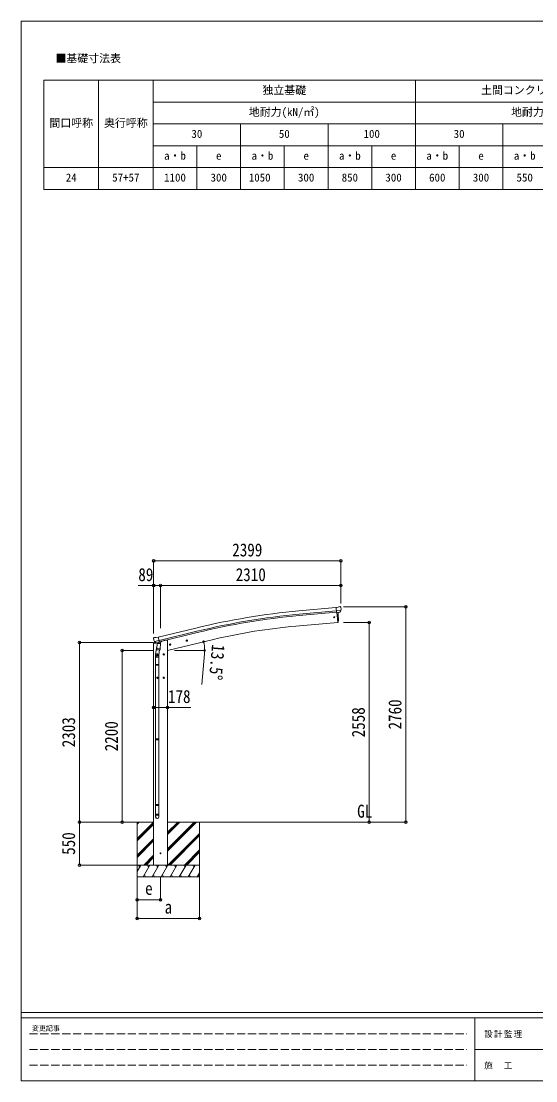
# Model space of a CAD drawing. Units: millimetres at full size, sheet at 1:35, with parts at other scales. Extents: x -9783 to 9892, y -6828 to 6752.
# Drawn here: x -9783 to -3190, y -6828 to 6752 of the extents above; entities that cross this region are included whole.
import ezdxf
from ezdxf.enums import TextEntityAlignment as Align

# ---------------------------------------------------------------- set-up
doc = ezdxf.new("R2010")
doc.units = ezdxf.units.MM
doc.header["$LTSCALE"] = 35
doc.header["$PDMODE"] = 32
doc.header["$PDSIZE"] = 35
doc.linetypes.add('DASHED3', pattern=[4, 3, -1])
for name, color, linetype, lineweight in [('0-0_0', 7, 'Continuous', 9), ('0-1_本体', 4, 'Continuous', 9), ('0-2_部品', 7, 'Continuous', 9), ('0-A_寸法', 6, 'Continuous', 9), ('1-0_FRAME', 7, 'Continuous', 18), ('F-0_240', 7, 'Continuous', 9)]:
    doc.layers.add(name, color=color, linetype=linetype, lineweight=lineweight)
doc.styles.add('ＭＳ ゴシック', font='')
doc.styles.get('ＭＳ ゴシック').set_extended_font_data('MS Gothic')

msp = doc.modelspace()

# ---------------------------------------------------------------- linework, layer by layer
at = {"layer": '0-0_0', "color": 6}
for p, q in [((-4854.36, -3512.82), (-4854.36, -752.82)), ((-5323.38, -954.82), (-5323.38, -3512.82))]:
    msp.add_line(p, q, dxfattribs=at)
at = {"layer": '0-0_0'}
for p, q in [((-8683.15, -3512.87), (-8086.27, -3512.87)), ((-8297.27, -3540.2), (-8269.88, -3512.82)), ((-8297.27, -3526.06), (-8284.03, -3512.82)), ((-8297.27, -3512.87), (-8297.27, -4212.82)), ((-8297.27, -3724.05), (-8086.27, -3513.05)), ((-8297.27, -3738.19), (-8086.27, -3527.19)), ((-7908.27, -3883.83), (-7537.25, -3512.82)), ((-7908.27, -3855.55), (-7565.53, -3512.82)), ((-7908.27, -3869.69), (-7551.39, -3512.82)), ((-7908.27, -3671.7), (-7749.38, -3512.82)), ((-7908.27, -3657.56), (-7763.53, -3512.82)), ((-7908.27, -3643.42), (-7777.67, -3512.82)), ((-7908.27, -3512.87), (-5321.81, -3512.87)), ((-7497.27, -3512.82), (-7497.27, -4212.82)), ((-8297.27, -3752.33), (-8086.27, -3541.34)), ((-7903.41, -4062.82), (-7497.27, -3656.68)), ((-8297.27, -3936.18), (-8086.27, -3725.18)), ((-8297.27, -3950.32), (-8086.27, -3739.32)), ((-8297.27, -3964.47), (-8086.27, -3753.47)), ((-7889.26, -4062.82), (-7497.27, -3670.82)), ((-7875.12, -4062.82), (-7497.27, -3684.97)), ((-8211.77, -4062.82), (-8086.27, -3937.31)), ((-7691.27, -4062.82), (-7497.27, -3868.81)), ((-7677.13, -4062.82), (-7497.27, -3882.96)), ((-7662.99, -4062.82), (-7497.27, -3897.1)), ((-7497.27, -4062.82), (-8297.27, -4062.82)), ((-8297.27, -4146.65), (-8248.86, -4062.82)), ((-8263.87, -4088.8), (-8278.87, -4062.82)), ((-8220, -4212.82), (-8133.4, -4062.82)), ((-8197.63, -4062.82), (-8086.27, -3951.46)), ((-8183.49, -4062.82), (-8086.27, -3965.6)), ((-8148.4, -4088.8), (-8163.4, -4062.82)), ((-8104.53, -4212.82), (-8017.93, -4062.82)), ((-7908.27, -4062.82), (-8086.27, -4062.82)), ((-8032.93, -4088.8), (-8047.93, -4062.82)), ((-7989.06, -4212.82), (-7902.46, -4062.82)), ((-7917.46, -4088.8), (-7932.46, -4062.82)), ((-7873.59, -4212.82), (-7786.99, -4062.82)), ((-7801.99, -4088.8), (-7816.99, -4062.82)), ((-7758.12, -4212.82), (-7671.52, -4062.82)), ((-7701.52, -4062.82), (-7686.52, -4088.8)), ((-7642.65, -4212.82), (-7556.05, -4062.82)), ((-7571.05, -4088.8), (-7586.05, -4062.82)), ((-8205, -4186.84), (-8190, -4212.82)), ((-8089.53, -4186.84), (-8074.53, -4212.82)), ((-7974.06, -4186.84), (-7959.06, -4212.82)), ((-7858.59, -4186.84), (-7843.59, -4212.82)), ((-7743.12, -4186.84), (-7728.12, -4212.82)), ((-7627.65, -4186.84), (-7612.65, -4212.82)), ((-7527.18, -4212.82), (-7497.27, -4161.01)), ((-7512.18, -4186.84), (-7497.27, -4212.67)), ((-8297.27, -4212.82), (-7497.27, -4212.82))]:
    msp.add_line(p, q, dxfattribs=at)
msp.add_circle((-7997.27, -3912.82), 5, dxfattribs=at)
at = {"layer": '0-1_本体'}
for p, q in [((-6227.25, -806.27), (-5749.94, -762.95)), ((-6223.34, -849.3), (-5746.22, -806)), ((-6221.82, -866.02), (-5744.55, -822.7)), ((-5737.25, -825.88), (-5726, -954.49)), ((-8026.8, -1142.67), (-7543.95, -1025.1)), ((-7533.72, -1067.09), (-8016.73, -1184.59)), ((-8012.79, -1201.01), (-7529.75, -1083.39)), ((-5726, -954.49), (-6263.93, -1001.56)), ((-7984.27, -1195.31), (-7932.27, -1182.82)), ((-7908.27, -1182.82), (-7932.27, -1182.82)), ((-7320.17, -1171.63), (-7908.27, -1312.82)), ((-7908.27, -1182.82), (-7908.27, -4062.82)), ((-8086.27, -4062.82), (-8086.27, -1226.26))]:
    msp.add_line(p, q, dxfattribs=at)
at = {"layer": '0-1_本体', "color": 6}
msp.add_line((-7908.27, -2043), (-8086.27, -2043), dxfattribs=at)
at = {"layer": '0-1_本体'}
for centre, radius, start, end in [((-5413.23, -9774.84), 9005.44, 95.18612, 103.68612), ((-5413.23, -9774.84), 8962.23, 95.18612, 103.68612), ((-5413.23, -9774.84), 8945.44, 95.18612, 103.68612), ((-5617.67, -8379.96), 7406.65, 95.00571, 103.2889)]:
    msp.add_arc(centre, radius, start, end, dxfattribs=at)
at = {"layer": '0-2_部品'}
for p, q in [((-5723.31, -759.52), (-5749.88, -761.84)), ((-5744.22, -826.5), (-5749.88, -761.84)), ((-5687.01, -801.81), (-5745.93, -806.96)), ((-5723.31, -759.52), (-5711.59, -752.75)), ((-5696.69, -751.16), (-5710.35, -752.36)), ((-5698.26, -821.29), (-5687.33, -802.35)), ((-5687.55, -756.92), (-5693.04, -752.32)), ((-5686.49, -758.96), (-5686.37, -760.3)), ((-5734.26, -825.63), (-5744.22, -826.5)), ((-5726.2, -952.21), (-5737.25, -825.88)), ((-5700.65, -822.69), (-5708.36, -823.36)), ((-5725.95, -954.98), (-5726.2, -952.21)), ((-5723.34, -954.59), (-5725.95, -954.98)), ((-8088.83, -1226.88), (-8047.13, -1216.87)), ((-8088.83, -1219.99), (-8088.83, -1226.88)), ((-8088.09, -1159.28), (-8087.81, -1160.43)), ((-8083.87, -1150.7), (-8087.73, -1157)), ((-8061.14, -1210.98), (-8086.53, -1217.07)), ((-8080.77, -1148.45), (-8067.59, -1145.29)), ((-8074.03, -1199.58), (-8016.53, -1185.78)), ((-8057.18, -1214.49), (-8073.56, -1200)), ((-8053.03, -1147.96), (-8066.29, -1145.26)), ((-8054.47, -1215.06), (-8046.95, -1213.25)), ((-8053.72, -1214.6), (-8052.19, -1214.23)), ((-8053.03, -1147.96), (-8027.1, -1141.74)), ((-8052.19, -1214.23), (-8015.49, -1205.42)), ((-8050.35, -1214.46), (-8050.41, -1215.2)), ((-8049.65, -1216.24), (-8023.84, -1222.68)), ((-8042.73, -1221.59), (-8047.41, -1288.42)), ((-7997.04, -1224.78), (-8042.73, -1221.59)), ((-8040.96, -1218.41), (-8041.19, -1221.7)), ((-8021.44, -1207.24), (-8022.46, -1221.85)), ((-8015.49, -1205.42), (-8013.96, -1205.05)), ((-8012.41, -1202.95), (-8011.46, -1203.02)), ((-8011.46, -1203.02), (-7998.15, -1218.33)), ((-8007.52, -1207.36), (-7988.11, -1202.7)), ((-7998.15, -1218.33), (-7998.59, -1224.67)), ((-7984.27, -1194.07), (-7984.27, -1197.84)), ((-7670.76, -1189.06), (-7651.31, -1184.39)), ((-7666.2, -1181.28), (-7668.33, -1188.47)), ((-7658.9, -1179.53), (-7666.2, -1181.28)), ((-7658.7, -1196.45), (-7663.37, -1177)), ((-7653.74, -1184.97), (-7658.9, -1179.53)), ((-7655.87, -1192.17), (-7653.74, -1184.97)), ((-8045.67, -1263.66), (-8061.59, -1359.83)), ((-8048.27, -1300.89), (-8047.39, -1288.43)), ((-8047.87, -1302.25), (-8047.87, -1302.25)), ((-8001.72, -1291.62), (-8047.41, -1288.42)), ((-8046.42, -1303.03), (-8004.72, -1305.94)), ((-8037.27, -1355.56), (-8043.77, -1359.31)), ((-8037.27, -1373.06), (-8037.27, -1353.06)), ((-8030.77, -1359.31), (-8037.27, -1355.56)), ((-8010.15, -1305.57), (-8020.88, -1369.15)), ((-8001.73, -1291.62), (-8002.62, -1304.32)), ((-8001.72, -1291.62), (-7997.04, -1224.78)), ((-7957.27, -1355.56), (-7963.77, -1359.31)), ((-7957.27, -1373.06), (-7957.27, -1353.06)), ((-7950.77, -1359.31), (-7957.27, -1355.56)), ((-7884.69, -1240.42), (-7865.24, -1235.75)), ((-7880.13, -1232.64), (-7882.27, -1239.84)), ((-7872.84, -1230.89), (-7880.13, -1232.64)), ((-7872.63, -1247.81), (-7877.3, -1228.36)), ((-7867.67, -1236.33), (-7872.84, -1230.89)), ((-7869.8, -1243.53), (-7867.67, -1236.33)), ((-8063.74, -1396.99), (-8063.74, -1362.64)), ((-8017.74, -1396.99), (-8063.74, -1396.99)), ((-8063.74, -1492.99), (-8062.74, -1490.99)), ((-8017.74, -1492.99), (-8063.74, -1492.99)), ((-8018.74, -1490.99), (-8062.74, -1490.99)), ((-8061.74, -1396.99), (-8061.74, -1490.99)), ((-8027.27, -1363.06), (-8047.27, -1363.06)), ((-8043.77, -1359.31), (-8043.77, -1366.82)), ((-8043.77, -1366.82), (-8037.27, -1370.57)), ((-8019.74, -1396.99), (-8019.74, -1490.99)), ((-8017.74, -1492.99), (-8018.74, -1490.99)), ((-8017.74, -1362.33), (-8017.74, -1396.99)), ((-8017.74, -1492.99), (-8017.74, -1500.99)), ((-7947.27, -1363.06), (-7967.27, -1363.06)), ((-7963.77, -1359.31), (-7963.77, -1366.82)), ((-7963.77, -1366.82), (-7957.27, -1370.57)), ((-8017.74, -1500.99), (-8063.74, -1500.99)), ((-8018.74, -1502.99), (-8062.74, -1502.99)), ((-8061.74, -1502.99), (-8061.74, -2447.18)), ((-8019.74, -1502.99), (-8019.74, -2447.18)), ((-8017.74, -1500.99), (-8018.74, -1502.99)), ((-8027.27, -1663.06), (-8047.27, -1663.06)), ((-8037.27, -1655.56), (-8043.77, -1659.31)), ((-8043.77, -1659.31), (-8043.77, -1666.82)), ((-8043.77, -1666.82), (-8037.27, -1670.57)), ((-8037.27, -1673.06), (-8037.27, -1653.06)), ((-8030.77, -1659.31), (-8037.27, -1655.56)), ((-7947.27, -1663.06), (-7967.27, -1663.06)), ((-7957.27, -1655.56), (-7963.77, -1659.31)), ((-7963.77, -1659.31), (-7963.77, -1666.82)), ((-7963.77, -1666.82), (-7957.27, -1670.57)), ((-7957.27, -1673.06), (-7957.27, -1653.06)), ((-7950.77, -1659.31), (-7957.27, -1655.56)), ((-8063.74, -2449.18), (-8062.74, -2447.18)), ((-8017.74, -2449.18), (-8063.74, -2449.18)), ((-8017.74, -2457.18), (-8063.74, -2457.18)), ((-8018.74, -2447.18), (-8062.74, -2447.18)), ((-8018.74, -2459.18), (-8062.74, -2459.18)), ((-8061.74, -2459.18), (-8061.74, -3287.36)), ((-8019.74, -2459.18), (-8019.74, -3287.36)), ((-8017.74, -2449.18), (-8018.74, -2447.18)), ((-8017.74, -2457.18), (-8018.74, -2459.18)), ((-8017.74, -2449.18), (-8017.74, -2457.18)), ((-8063.74, -3289.36), (-8062.74, -3287.36)), ((-8017.74, -3289.36), (-8063.74, -3289.36)), ((-8017.74, -3297.36), (-8063.74, -3297.36)), ((-8018.74, -3287.36), (-8062.74, -3287.36)), ((-8018.74, -3299.36), (-8062.74, -3299.36)), ((-8061.74, -3299.36), (-8061.74, -3409.37)), ((-8019.74, -3299.36), (-8019.74, -3409.37)), ((-8017.74, -3289.36), (-8018.74, -3287.36)), ((-8017.74, -3297.36), (-8018.74, -3299.36)), ((-8017.74, -3289.36), (-8017.74, -3297.36)), ((-8063.74, -3443.51), (-8063.74, -3409.37)), ((-8017.74, -3409.37), (-8063.74, -3409.37)), ((-8017.74, -3443.51), (-8017.74, -3409.37))]:
    msp.add_line(p, q, dxfattribs=at)
for points in [[(-5686.94, -801.17), (-5687.23, -802.16), (-5687.33, -802.35)], [(-5734.26, -825.63), (-5733.99, -825.7), (-5708.61, -823.48), (-5708.36, -823.36)], [(-5720.8, -951.75), (-5719.96, -926.13), (-5719.76, -899.63), (-5720.24, -873.14), (-5721.38, -846.67), (-5722.88, -824.71)], [(-8074.31, -1199.01), (-8073.72, -1199.85), (-8073.56, -1200)], [(-8021.67, -1207.19), (-8021.91, -1207.34), (-8046.68, -1213.28), (-8046.95, -1213.25)], [(-8021.67, -1207.19), (-8011.95, -1204.85), (-8027.1, -1141.74)], [(-7668.33, -1188.47), (-7663.17, -1193.92), (-7655.87, -1192.17)], [(-7882.27, -1239.84), (-7877.1, -1245.28), (-7869.8, -1243.53)], [(-8063.74, -1492.99), (-8063.74, -1500.99), (-8062.74, -1502.99)], [(-8037.27, -1370.57), (-8030.77, -1366.82), (-8030.77, -1359.31)], [(-7957.27, -1370.57), (-7950.77, -1366.82), (-7950.77, -1359.31)], [(-8037.27, -1670.57), (-8030.77, -1666.82), (-8030.77, -1659.31)], [(-7957.27, -1670.57), (-7950.77, -1666.82), (-7950.77, -1659.31)], [(-8063.74, -2449.18), (-8063.74, -2457.18), (-8062.74, -2459.18)], [(-8063.74, -3289.36), (-8063.74, -3297.36), (-8062.74, -3299.36)]]:
    msp.add_lwpolyline(points, dxfattribs=at)
for centre, radius in [((-5772.1, -887.36), 6.5), ((-7661.03, -1186.72), 8.5), ((-7661.03, -1186.72), 7.7), ((-7661.03, -1186.72), 6.5), ((-8037.27, -1363.06), 8.5), ((-8037.27, -1363.06), 7.7), ((-8037.27, -1363.06), 6.5), ((-7957.27, -1363.06), 8.5), ((-7957.27, -1363.06), 7.7), ((-7957.27, -1363.06), 6.5), ((-7874.97, -1238.08), 8.5), ((-7874.97, -1238.08), 7.7), ((-7874.97, -1238.08), 6.5), ((-8037.27, -1663.06), 8.5), ((-8037.27, -1663.06), 7.7), ((-8037.27, -1663.06), 6.5), ((-7957.27, -1663.06), 8.5), ((-7957.27, -1663.06), 7.7), ((-7957.27, -1663.06), 6.5)]:
    msp.add_circle(centre, radius, dxfattribs=at)
at = {"layer": '0-2_部品', "color": 4}
msp.add_circle((-7997.27, -3912.82), 4.5, dxfattribs=at)
at = {"layer": '0-2_部品'}
for centre, radius, start, end in [((-5710.09, -755.35), 3, 95, 120), ((-5696.25, -756.15), 5, 50.00648, 94.99352), ((-5888, -777.94), 202.4, 353.4085, 5), ((-5723.78, -951.62), 3, 278.50322, 357.46219), ((-8085.83, -1219.99), 3, 103.5, 180), ((-7891.01, -1113.18), 202.4, 193.5, 205.09125), ((-8079.61, -1153.31), 5, 103.5, 148.5), ((-8066.89, -1148.2), 3, 78.5, 103.5), ((-8053.84, -1214.11), 0.5, 248.23754, 283.5), ((-8050.85, -1214.42), 0.5, 356, 103.5), ((-8049.41, -1215.27), 1, 176, 256), ((-8023.48, -1221.71), 1.03, 250.03897, 351.96569), ((-8020.84, -1207.33), 0.604, 100.59842, 172.20595), ((-8014.08, -1204.57), 0.5, 283.5, 318.76246), ((-7989.27, -1197.84), 5, 283.5, 0), ((-8046.32, -1301.06), 1.95, 175.04017, 217.47766), ((-8046.28, -1301.03), 2, 217.40962, 266), ((-8004.59, -1303.95), 2, 266, 349.46843), ((-8033.74, -1362.64), 30, 177.45142, 180)]:
    msp.add_arc(centre, radius, start, end, dxfattribs=at)
for centre, major_axis, ratio, start_param, end_param in [((-5682.16, -754.91), (-15.35, 3.44), 0.101033, 5.97514262, 5.97537366), ((-5689.48, -759.21), (2.71, -1.31), 0.997474, 0.53665673, 1.32256522), ((-5700.92, -819.7), (1.62, -2.54), 0.997631, 5.80419048, 5.89294842), ((-5700.99, -819.59), (-3.5, 2.17), 0.650902, 2.11455212, 2.18736272), ((-5700.86, -819.78), (1.62, -2.54), 0.997631, 5.96575902, 6.76218013), ((-8085.17, -1158.56), (-1.57, -2.57), 0.99628, 4.71238898, 5.49965061), ((-8055.2, -1212.24), (-0.73, -2.92), 0.997631, 5.80419048, 6.60061159), ((-8055.14, -1212.01), (2.63, 3.16), 0.650902, 4.09582259, 4.16863319), ((-8055.17, -1212.14), (-0.73, -2.92), 0.997631, 0.39023689, 0.47899483), ((-8040.74, -1362.33), (23, 0), 0.996195, 2.55602575, 6.56630284), ((-8040.74, -1362.33), (21, 0), 0.996195, 2.93491471, 5.95123941), ((-8040.74, -3441.76), (-23, 0), 0.996195, 3.14159265, 6.28318531), ((-8040.74, -3443.51), (-23, 0), 0.996195, 3.14159265, 6.28318531), ((-8040.74, -3443.51), (0, -23.43), 0.981806, 4.71238898, 7.85398163)]:
    msp.add_ellipse(centre, major_axis=major_axis, ratio=ratio, start_param=start_param, end_param=end_param, dxfattribs=at)
msp.add_ellipse((-8040.74, -3443.51), major_axis=(21, 0), ratio=0.996195, dxfattribs=at)
at = {"layer": '0-A_寸法'}
for p, q in [((-8086.27, -164.46), (-5687.27, -164.46)), ((-5687.27, -164.46), (-5687.27, -481.08)), ((-8086.27, -481.08), (-8086.27, -1093.31)), ((-8086.27, -481.08), (-7997.27, -481.08)), ((-7997.27, -481.08), (-7997.27, -1028.93)), ((-7997.27, -481.08), (-5687.27, -481.08)), ((-5687.27, -481.08), (-5687.27, -710.09)), ((-4854.36, -752.82), (-5652.2, -752.82)), ((-5323.38, -954.82), (-5652.2, -954.82)), ((-9035.84, -3512.82), (-9035.84, -1209.82)), ((-9035.84, -1209.82), (-8090.76, -1209.82)), ((-8487.87, -3512.82), (-8487.87, -1312.82)), ((-8487.87, -1312.82), (-8090.76, -1312.82)), ((-7818.77, -1312.82), (-7431.91, -1312.82)), ((-7434.77, -1355.28), (-7469.13, -1747.78)), ((-7908.27, -2043), (-7608.27, -2043)), ((-9035.84, -3512.82), (-8307.73, -3512.82)), ((-9035.84, -4062.82), (-9035.84, -3512.82)), ((-5323.38, -3512.82), (-5652.2, -3512.82)), ((-4854.36, -3512.82), (-5323.38, -3512.82)), ((-9035.84, -4062.82), (-8307.73, -4062.82)), ((-8297.52, -4749.19), (-8297.52, -4220.24)), ((-8297.52, -4509.21), (-8297.52, -4220.24)), ((-7997.27, -4509.21), (-7997.27, -4220.24)), ((-7497.52, -4749.19), (-7497.52, -4220.24)), ((-7997.27, -4509.21), (-8297.52, -4509.21)), ((-8297.52, -4749.19), (-7497.52, -4749.19))]:
    msp.add_line(p, q, dxfattribs=at)
msp.add_lwpolyline([(-8086.27, -164.46), (-8086.27, -481.08), (-8286.27, -481.08)], dxfattribs=at)
for centre in [(-7446.36, -1199.17), (-7432.91, -1312.82)]:
    msp.add_circle(centre, 10.62, dxfattribs=at)
for start, end in [(0, 13.5), (354.99678, 0)]:
    msp.add_arc((-7919.77, -1312.82), 486.86, start, end, dxfattribs=at)
for p in [(-8086.27, -164.46), (-5687.27, -164.46), (-8086.27, -481.08), (-7997.27, -481.08), (-5687.27, -481.08), (-4854.36, -752.82), (-5323.38, -954.82), (-9035.84, -1209.82), (-8487.87, -1312.82), (-8086.27, -2043), (-7908.27, -2043), (-9035.84, -3512.82), (-8487.87, -3512.82), (-5323.38, -3512.82), (-4854.36, -3512.82), (-9035.84, -4062.82), (-8297.52, -4509.21), (-7997.27, -4509.21), (-8297.52, -4749.19), (-7497.52, -4749.19)]:
    msp.add_point(p, dxfattribs=at)
at = {"layer": '1-0_FRAME'}
for p, q in [((-9492.16, 5995.98), (-1372.16, 5995.98)), ((-9492.16, 5995.98), (-9492.16, 4595.98)), ((-8792.16, 5995.98), (-8792.16, 4595.98)), ((-4732.16, 5995.98), (-4732.16, 4595.98)), ((-8092.16, 5715.98), (-1372.16, 5715.98)), ((-8092.16, 5435.98), (-1372.16, 5435.98)), ((-3612.16, 5435.98), (-3612.16, 4595.98)), ((-8092.16, 5155.98), (-1372.16, 5155.98))]:
    msp.add_line(p, q, dxfattribs=at)
for points in [[(-8092.16, 5995.98), (-8092.16, 5715.98), (-8092.16, 4875.98), (-8092.16, 4595.98)], [(-6972.16, 5435.98), (-6972.16, 5155.98), (-6972.16, 4595.98)], [(-5852.16, 5435.98), (-5852.16, 5155.98), (-5852.16, 4595.98)], [(-7532.16, 5155.98), (-7532.16, 4875.98), (-7532.16, 4595.98)], [(-6412.16, 5155.98), (-6412.16, 4875.98), (-6412.16, 4595.98)], [(-5292.16, 5155.98), (-5292.16, 4875.98), (-5292.16, 4595.98)], [(-4172.16, 5155.98), (-4172.16, 4875.98), (-4172.16, 4595.98)], [(-9492.16, 4875.98), (-8092.16, 4875.98), (-1372.16, 4875.98)], [(-9492.16, 4595.98), (-8792.16, 4595.98), (-4732.16, 4595.98), (-2492.16, 4595.98), (-1372.16, 4595.98)]]:
    msp.add_lwpolyline(points, dxfattribs=at)
at = {"layer": 'F-0_240', "color": 5}
for p, q in [((-9783.03, 6751.9), (-9783.03, -6828.1)), ((-9783.03, 6751.9), (9396.97, 6751.9)), ((-9783.03, -5953.1), (9396.97, -5953.1)), ((-9783.03, -6023.1), (6285.75, -6023.1)), ((-3969.25, -6023.1), (-3969.25, -6828.1)), ((-3969.25, -6425.6), (3205.75, -6425.6)), ((-9783.03, -6828.1), (9396.97, -6828.1))]:
    msp.add_line(p, q, dxfattribs=at)
at = {"layer": 'F-0_240', "color": 4, "linetype": 'DASHED3'}
for p, q in [((-9678.03, -6224.35), (-4074.25, -6224.35)), ((-9678.03, -6425.6), (-4074.25, -6425.6)), ((-9678.03, -6626.85), (-4074.25, -6626.85))]:
    msp.add_line(p, q, dxfattribs=at)

# ---------------------------------------------------------------- texts
at = {"layer": '0-0_0', "style": 'ＭＳ ゴシック', "width": 0.85}
msp.add_text('GL', height=166.8, dxfattribs=at).set_placement((-5478.71, -3505.88), align=Align.BOTTOM_LEFT)
at = {"layer": '0-A_寸法', "color": 7, "style": 'ＭＳ ゴシック', "width": 0.85}
for s, p in [('2399', (-7079.27, -157.46)), ('89', (-8282.52, -474.08)), ('2310', (-7034.77, -474.08)), ('178', (-7902.64, -2036)), ('e', (-8195.64, -4494.83)), ('a', (-7945.64, -4734.81))]:
    msp.add_text(s, height=166.8, dxfattribs=at).set_placement(p, align=Align.BOTTOM_LEFT)
for s, rotation, p in [('13.5°', 264.997, (-7387.61, -1225.15)), ('2760', 90, (-4861.36, -2325.32)), ('2558', 90, (-5330.38, -2426.32)), ('2303', 90, (-9042.84, -2553.82)), ('2200', 90, (-8494.87, -2605.32)), ('550', 90, (-9042.84, -3932.2))]:
    msp.add_text(s, height=166.8, rotation=rotation, dxfattribs=at).set_placement(p, align=Align.BOTTOM_LEFT)
at = {"layer": '1-0_FRAME', "style": 'ＭＳ ゴシック'}
for s, p in [('■基礎寸法表', (-9344.74, 6193.99)), ('独立基礎', (-6692.16, 5785.98)), ('土間コンクリート考慮基礎', (-3892.16, 5785.98)), ('地耐力(kN/㎡)', (-6867.16, 5505.98)), ('地耐力(kN/㎡)', (-3507.16, 5505.98)), ('間口呼称', (-9422.16, 5365.98)), ('奥行呼称', (-8722.16, 5365.98)), ('30', (-7602.16, 5225.98)), ('50', (-6482.16, 5225.98)), ('100', (-5397.16, 5225.98)), ('30', (-4242.16, 5225.98)), ('a・b', (-7952.16, 4945.98)), ('e', (-7287.16, 4945.98)), ('a・b', (-6832.16, 4945.98)), ('e', (-6167.16, 4945.98)), ('a・b', (-5712.16, 4945.98)), ('e', (-5047.16, 4945.98)), ('a・b', (-4592.16, 4945.98)), ('e', (-3927.16, 4945.98)), ('a・b', (-3472.16, 4945.98)), ('24', (-9212.16, 4665.98)), ('57+57', (-8617.16, 4665.98)), ('1100', (-7952.16, 4665.98)), ('300', (-7357.16, 4665.98)), ('1050', (-6867.16, 4665.98)), ('300', (-6237.16, 4665.98)), ('850', (-5677.16, 4665.98)), ('300', (-5117.16, 4665.98)), ('600', (-4557.16, 4665.98)), ('300', (-3997.16, 4665.98)), ('550', (-3437.16, 4665.98))]:
    msp.add_text(s, height=102.6, dxfattribs=at).set_placement(p, align=Align.BOTTOM_LEFT)
at = {"layer": 'F-0_240', "style": 'ＭＳ ゴシック'}
msp.add_text('変更記事', height=64.15, dxfattribs=at).set_placement((-9646.27, -6206.85), align=Align.BOTTOM_LEFT)
at = {"layer": 'F-0_240', "char_height": 76.98, "attachment_point": 7, "style": 'ＭＳ ゴシック'}
for s, insert in [('\\T1.17;設計監理', (-3851.04, -6276.85)), ('\\T1.17;施\u3000工', (-3851.04, -6679.35))]:
    msp.add_mtext(s, dxfattribs=dict(at, insert=insert))

doc.saveas('drawing.dxf')
